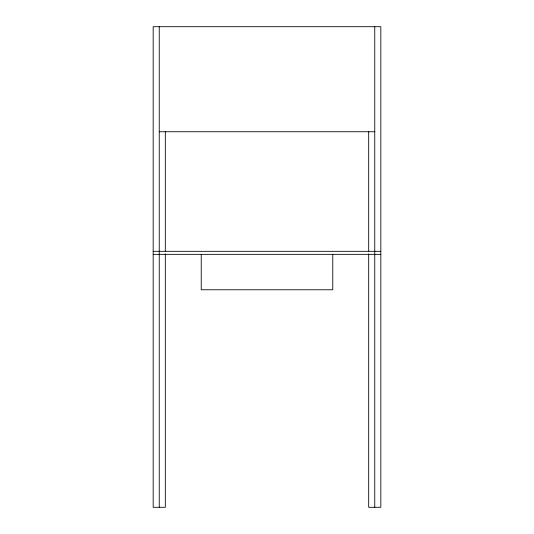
<?xml version="1.0" encoding="UTF-8"?>
<svg xmlns="http://www.w3.org/2000/svg" width="534" height="534" viewBox="0 0 534 534"><rect width="100%" height="100%" fill="white"/><g stroke="black" fill="none" stroke-linecap="round" stroke-linejoin="round"><path stroke-width="0.8" d="M159.245 131.744L374.755 131.744M153.171 251.32L380.829 251.32M153.171 254.351L380.829 254.351M374.755 26.7L374.755 507.3M368.687 131.524L368.687 251.32M368.687 253.817L368.687 507.3L380.829 507.3L380.829 26.7L153.171 26.7L153.171 507.3L165.313 507.3L165.313 253.817M332.769 254.351L332.769 289.768L201.231 289.768L201.231 254.351M165.313 131.524L165.313 251.32M159.245 26.7L159.245 507.3"/></g></svg>
